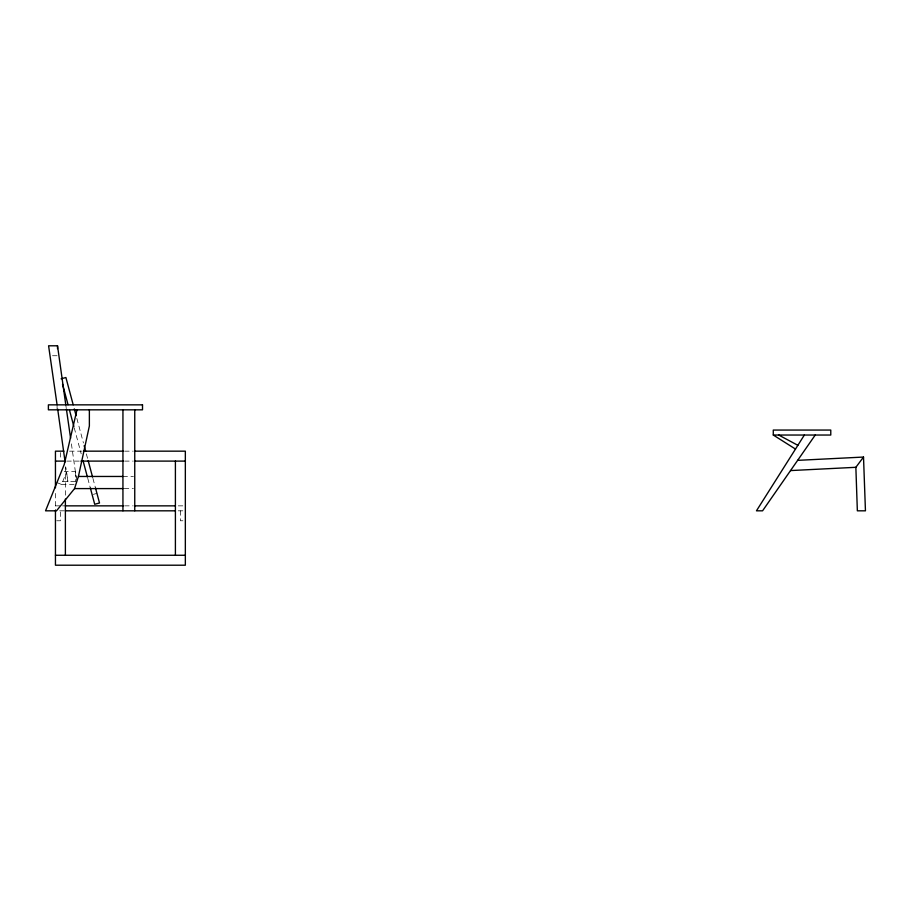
<?xml version="1.0" encoding="UTF-8"?>
<svg xmlns="http://www.w3.org/2000/svg" width="911" height="911" viewBox="0 0 911 911"><rect width="100%" height="100%" fill="white"/><g stroke="black" fill="none" stroke-linecap="round" stroke-linejoin="round"><path stroke-width="0.68" stroke-dasharray="4.55 3.42" d="M56.949 482.602L61.561 484.458L66.48 472.251L64.18 471.317M93.343 494.354L96.942 493.386M52.519 355.734L57.518 355.734M69.566 451.161L82.275 451.161M124.636 451.161L133.108 451.161M66.742 461.103L79.451 461.103M124.636 461.103L133.108 461.103M76.604 480.256L75.385 471.556L66.457 471.556L67.881 481.498L65.899 467.559M122.939 476.464L133.427 476.464M62.757 481.498L75.533 481.498M61.561 484.458L75.864 484.458M124.249 488.592L133.427 488.592M55.446 505.856L61.128 505.856M62.54 505.856L65.387 505.856M124.625 505.856L133.086 505.856M178.249 505.856L183.931 505.856M59.705 510.82L65.387 510.82M178.249 510.82L185.343 510.82M56.687 520.773L60.411 520.773L60.411 510.82M182.86 520.773L180.378 520.773L180.378 510.82M76.854 418.434L83.436 442.985M86.363 453.894L87.82 459.349M92.933 478.446L95.496 487.989M74.224 427.806L81.193 453.815M87.763 478.332L90.326 487.92M65.786 404.848L66.184 407.638M71.4 443.873L76.205 477.318M75.385 471.556L75.385 481.498M65.387 466.728L65.387 496.233M60.411 452.573L60.411 458.256M57.086 406.09L57.086 409.825M55.446 493.432L55.446 509.579"/><path stroke-width="1.37" d="M76.979 409.825L64.203 464.61L45.55 510.82L56.505 510.82L74.554 488.592L78.414 476.464L89.369 425.972L89.369 409.825M804.356 435.037L756.449 510.82L762.564 510.82L815.231 435.037M863.514 457.06L865.45 510.82L857.353 510.82L855.862 467.309L863.514 457.06L797.637 460.351M61.094 378.805L65.899 377.518L73.199 404.791M790.532 470.577L855.862 467.309M65.786 404.848L57.518 345.793L48.59 345.793L57.086 404.848M773.28 435.037L830.775 435.037L830.775 430.06L773.28 430.06L773.28 435.037L795.485 449.066M63.918 451.161L55.446 451.161L55.446 487.806M83.687 451.161L123.224 451.161M134.521 451.161L185.343 451.161L185.343 565.207L55.446 565.207L55.446 510.297M55.446 461.103L65.387 461.103M80.863 461.103L123.224 461.103M134.521 461.103L185.343 461.103M78.414 476.464L122.939 476.464M74.554 488.592L122.939 488.592M65.387 505.856L123.213 505.856M134.498 505.856L175.402 505.856M65.387 510.82L175.402 510.82M55.446 555.266L185.343 555.266M778.711 435.037L797.865 445.308M74.303 408.891L76.125 415.701M84.165 445.707L85.634 451.173M88.185 460.715L92.569 477.079M95.496 487.989L99.515 502.997L94.71 504.284L90.326 487.897M62.506 384.1L68.04 404.723M69.464 410.052L73.882 426.542M83.003 460.579L87.41 477.011M66.389 409.028L70.602 438.293M57.678 409.028L65.114 461.991M175.402 461.103L175.402 555.266M134.748 409.825L134.748 510.82M122.939 409.825L122.939 510.82M65.387 499.046L65.387 555.266M57.518 345.793L57.518 348.628M142.515 404.848L48.385 404.848L48.385 409.825L142.515 409.825L142.515 404.848"/></g></svg>
